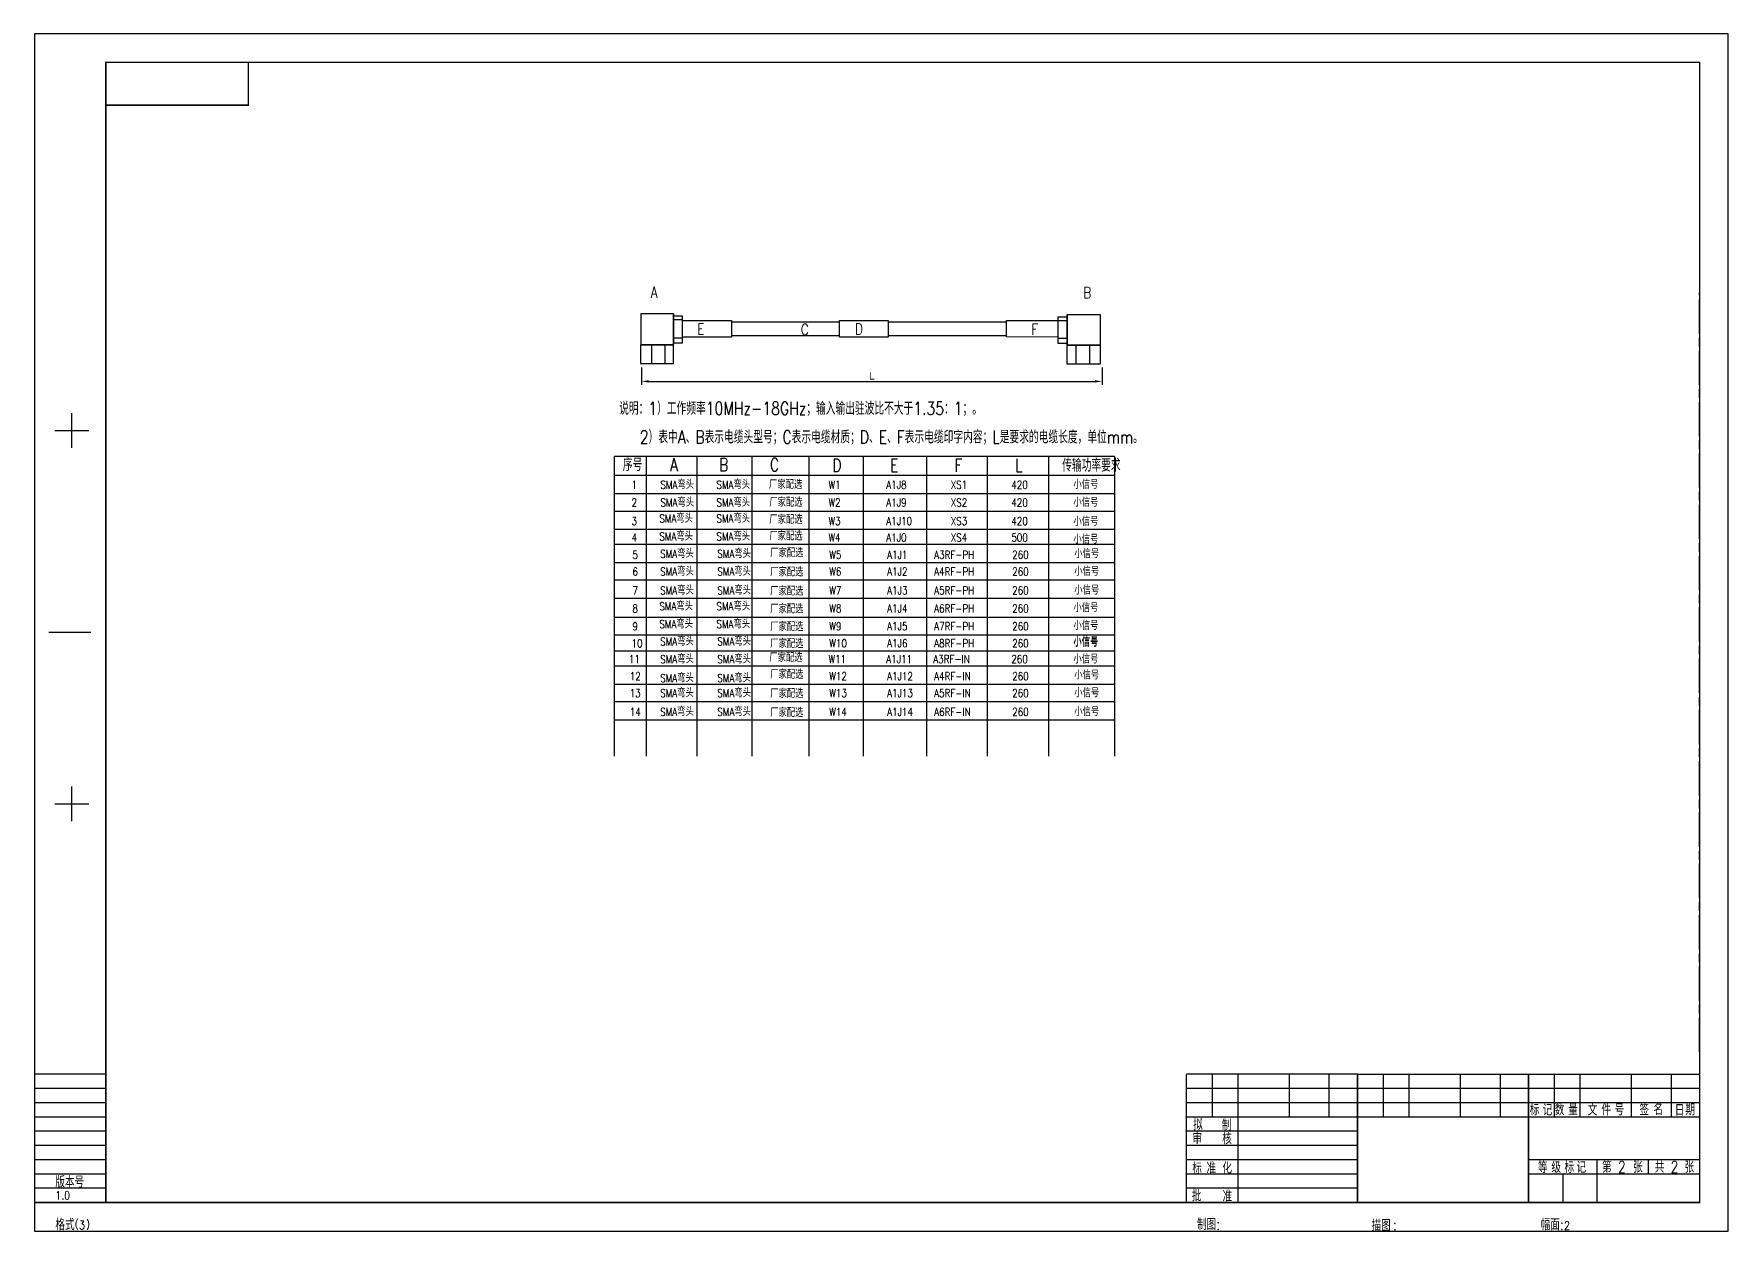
# Model space of a CAD drawing. Header units: millimetres. Extents: x 2141 to 3411, y 907 to 1899.
# Drawn here: x 2146 to 2740, y 907 to 1327 of the extents above; entities that cross this region are included whole.
import ezdxf

# ---------------------------------------------------------------- set-up
doc = ezdxf.new("R2010")
doc.units = ezdxf.units.MM
doc.linetypes.add('CENTERLINE', pattern=[30, 12, -1.5, 3, -1.5, 12])
doc.styles.add('HZ', font='txt', dxfattribs={"width": 0.8, "bigfont": 'HZDX'})
doc.styles.add('L', font='romanc.shx', dxfattribs={"width": 0.8, "bigfont": 'HZDX.shx'})
doc.styles.add('R', font='romanc', dxfattribs={"width": 0.8, "bigfont": 'hzdx'})
doc.styles.get("Standard").update_dxf_attribs({"font": 'arial.ttf'})
doc.dimstyles.new('ISO-25', dxfattribs={"dimtxt": 2.5, "dimasz": 2.5, "dimexe": 1.25, "dimexo": 0.625, "dimtad": 1, "dimtxsty": 'Standard', "dimcen": 2.5, "dimadec": 0, "dimazin": 0, "dimtfac": 1, "dimtmove": 0, "dimatfit": 3, "dimfxl": 1, "dimarcsym": 0})

# ---------------------------------------------------------------- blocks, each defined once
blk = doc.blocks.new('*D7')
at = {"color": 0, "lineweight": -2, "transparency": 16777216}
for p, q in [((2359.38, 1210.29), (2359.38, 1204.21)), ((2520.93, 1210.29), (2520.93, 1204.21)), ((2361.88, 1205.46), (2518.43, 1205.46))]:
    blk.add_line(p, q, dxfattribs=at)
at = {"color": 0, "transparency": 16777216}
for points in [[(2361.88, 1205.88), (2361.88, 1205.05), (2359.38, 1205.46)], [(2518.43, 1205.88), (2518.43, 1205.05), (2520.93, 1205.46)]]:
    blk.add_solid(points, dxfattribs=at)
at = {"layer": 'Defpoints', "color": 0, "transparency": 16777216}
for p in [(2359.38, 1210.91), (2520.93, 1210.91), (2520.93, 1205.46)]:
    blk.add_point(p, dxfattribs=at)
at = {"color": 0, "transparency": 16777216, "insert": (2440.16, 1207.34), "char_height": 2.5, "attachment_point": 5}
blk.add_mtext('L', dxfattribs=at)

msp = doc.modelspace()

# ---------------------------------------------------------------- linework, layer by layer
at = {"color": 7, "linetype": 'CENTERLINE'}
msp.add_line((2730.494, 970.202), (2730.494, 1236.574), dxfattribs=at)
for p, q in [((2362.814, 1218.305), (2362.814, 1211.71)), ((2367.523, 1218.305), (2367.523, 1211.71)), ((2511.756, 1218.131), (2511.756, 1211.535)), ((2516.465, 1218.131), (2516.465, 1211.535)), ((2525.311, 1179.13), (2349.778, 1179.13)), ((2349.778, 1179.13), (2349.778, 1073.964)), ((2361.049, 1179.13), (2361.049, 1073.964)), ((2378.729, 1179.13), (2378.729, 1073.964)), ((2398.102, 1179.13), (2398.102, 1073.964)), ((2418.012, 1179.13), (2418.012, 1073.964)), ((2437.133, 1179.13), (2437.133, 1073.964)), ((2459.337, 1179.13), (2459.337, 1073.964)), ((2480.628, 1179.13), (2480.628, 1116.593)), ((2502.062, 1179.13), (2502.062, 1116.593)), ((2525.311, 1179.13), (2525.311, 1116.593)), ((2349.778, 1172.522), (2525.311, 1172.522)), ((2349.778, 1166.081), (2525.311, 1166.081)), ((2349.778, 1159.972), (2525.311, 1159.972)), ((2349.778, 1153.581), (2525.311, 1153.581)), ((2349.887, 1148.336), (2525.311, 1148.336)), ((2350.081, 1141.903), (2525.311, 1141.903)), ((2350.081, 1135.793), (2525.311, 1135.793)), ((2480.628, 1136.501), (2480.628, 1073.964)), ((2502.062, 1136.501), (2502.062, 1073.964)), ((2525.311, 1136.501), (2525.311, 1073.964)), ((2349.778, 1129.403), (2525.311, 1129.403)), ((2350.081, 1122.702), (2525.311, 1122.702)), ((2349.778, 1116.593), (2525.311, 1116.593)), ((2349.778, 1110.953), (2525.311, 1110.953)), ((2349.887, 1105.707), (2525.311, 1105.707)), ((2350.081, 1099.274), (2525.311, 1099.274)), ((2350.081, 1093.164), (2525.311, 1093.164)), ((2349.778, 1086.774), (2525.311, 1086.774))]:
    msp.add_line(p, q)
at = {"color": 7}
for p, q in [((2159.398, 1194.326), (2159.398, 1182.163)), ((2153.544, 1188.245), (2165.487, 1188.245)), ((2151.468, 1117.467), (2166.264, 1117.467)), ((2159.398, 1063.307), (2159.398, 1051.144)), ((2153.544, 1057.226), (2165.487, 1057.226)), ((2171.494, 962.381), (2146.494, 962.381)), ((2171.494, 957.366), (2146.494, 957.366)), ((2171.494, 952.381), (2146.494, 952.381)), ((2171.494, 947.381), (2146.494, 947.381)), ((2171.494, 942.366), (2146.494, 942.366)), ((2171.494, 937.381), (2146.494, 937.381)), ((2171.494, 932.381), (2146.494, 932.381)), ((2171.494, 927.366), (2146.494, 927.366)), ((2171.494, 932.381), (2171.494, 932.381)), ((2171.494, 922.381), (2146.494, 922.381))]:
    msp.add_line(p, q, dxfattribs=at)
msp.add_lwpolyline([(2740.494, 907.381), (2740.494, 1327.381), (2146.494, 1327.381), (2146.494, 907.381)], close=True, dxfattribs=at)
at = {"color": 7, "const_width": 0.5}
msp.add_lwpolyline([(2730.494, 917.381), (2730.494, 1317.381), (2171.494, 1317.381), (2171.494, 917.381)], close=True, dxfattribs=at)
for points in [[(2221.494, 1317.381), (2221.494, 1302.381), (2171.494, 1302.381)], [(2550.494, 962.381), (2550.494, 917.399)], [(2610.494, 917.381), (2610.494, 962.381), (2730.494, 962.381)], [(2670.494, 962.381), (2670.494, 917.399)], [(2730.494, 947.381), (2550.494, 947.381)], [(2730.494, 932.381), (2670.494, 932.381)], [(2694.494, 932.381), (2694.494, 917.399)], [(2712.494, 932.381), (2712.494, 927.381)], [(2171.876, 917.384), (2146.494, 917.384)]]:
    msp.add_lwpolyline(points, dxfattribs=at)
for points in [[(2370.634, 1229.123), (2359.078, 1229.123), (2359.078, 1218.305), (2370.634, 1218.305)], [(2370.634, 1229.123), (2370.634, 1229.123), (2370.634, 1218.484), (2370.634, 1218.484)], [(2370.634, 1229.123), (2370.634, 1229.123), (2370.634, 1218.484), (2370.634, 1218.484)], [(2373.766, 1228.31), (2370.634, 1228.31), (2370.634, 1218.932), (2373.766, 1218.932)], [(2373.789, 1226.809), (2390.906, 1226.809), (2390.906, 1221.01), (2373.789, 1221.01)], [(2428.825, 1226.809), (2445.941, 1226.809), (2445.941, 1221.01), (2428.825, 1221.01)], [(2505.514, 1228.136), (2508.645, 1228.136), (2508.645, 1218.758), (2505.514, 1218.758)], [(2508.645, 1228.949), (2508.645, 1228.949), (2508.645, 1218.31), (2508.645, 1218.31)], [(2508.645, 1228.949), (2508.645, 1228.949), (2508.645, 1218.31), (2508.645, 1218.31)], [(2508.645, 1228.949), (2520.201, 1228.949), (2520.201, 1218.131), (2508.645, 1218.131)], [(2370.634, 1218.305), (2359.025, 1218.305), (2359.025, 1211.71), (2370.634, 1211.71)], [(2508.645, 1218.131), (2520.255, 1218.131), (2520.255, 1211.535), (2508.645, 1211.535)]]:
    msp.add_lwpolyline(points, close=True)
for points in [[(2373.766, 1227.035), (2370.585, 1227.035), (2370.585, 1220.727), (2373.766, 1220.727)], [(2390.906, 1226.307), (2428.825, 1226.307)], [(2445.941, 1226.307), (2487.354, 1226.307)], [(2505.514, 1221.01), (2487.354, 1221.036), (2487.354, 1226.836), (2505.514, 1226.809)], [(2505.514, 1226.861), (2508.695, 1226.861), (2508.695, 1220.553), (2505.514, 1220.553)], [(2428.825, 1221.457), (2390.906, 1221.457)], [(2487.354, 1221.457), (2445.941, 1221.457)]]:
    msp.add_lwpolyline(points)
at = {"color": 7}
for points in [[(2610.494, 962.381), (2550.494, 962.381)], [(2730.494, 957.381), (2550.494, 957.381)], [(2559.494, 962.381), (2559.494, 947.381)], [(2568.494, 962.381), (2568.494, 917.399)], [(2586.494, 962.381), (2586.494, 947.381)], [(2600.494, 962.381), (2600.494, 947.381)], [(2619.494, 962.381), (2619.494, 947.381)], [(2628.494, 962.381), (2628.494, 947.381)], [(2646.494, 962.381), (2646.494, 947.381)], [(2660.494, 962.381), (2660.494, 947.381)], [(2679.494, 962.381), (2679.494, 947.381)], [(2688.494, 962.381), (2688.494, 947.381)], [(2706.494, 962.381), (2706.494, 947.381)], [(2720.494, 962.381), (2720.494, 947.381)], [(2730.494, 952.381), (2550.494, 952.381)], [(2610.494, 942.381), (2550.494, 942.381)], [(2610.494, 937.381), (2550.494, 937.381)], [(2610.494, 932.381), (2550.494, 932.381)], [(2610.494, 927.381), (2550.494, 927.381)], [(2730.494, 927.381), (2670.494, 927.381)], [(2682.494, 927.381), (2682.494, 917.399)], [(2610.494, 922.381), (2550.494, 922.381)], [(2610.494, 917.381), (2550.494, 917.381)]]:
    msp.add_lwpolyline(points, dxfattribs=at)
msp.add_trace([(2171.358, 917.449), (2171.358, 917.149), (2171.876, 917.449), (2171.876, 917.149)], dxfattribs=at)

# ---------------------------------------------------------------- texts
at = {"width": 0.8}
for s, height, style, p in [('A', 3.893, 'HZ', (2362.632, 1234.809)), ('B', 3.893, 'HZ', (2514.354, 1234.635)), ('E', 3.893, 'HZ', (2378.897, 1221.888)), ('C', 3.893, 'HZ', (2415.259, 1221.744)), ('D', 3.893, 'HZ', (2434.285, 1221.888)), ('F', 3.893, 'HZ', (2496.071, 1221.751)), ('说明：1）工作频率10MHz-18GHz；输入输出驻波比不大于1.35：1；。', 4.49064, 'HZ', (2351.517, 1193.744)), ('2）表中A、B表示电缆头型号；C表示电缆材质；D、E、F表示电缆印字内容；L是要求的电缆长度，单位mm。', 4.49064, 'HZ', (2358.766, 1183.696)), ('序号', 4.4906, 'HZ', (2352.822, 1173.99)), ('A', 4.491, 'HZ', (2369.331, 1173.99)), ('B', 4.491, 'HZ', (2386.548, 1173.99)), ('C', 4.491, 'HZ', (2404.398, 1173.99)), ('D', 4.491, 'HZ', (2426.283, 1173.78)), ('E', 4.491, 'HZ', (2446.572, 1173.78)), ('F', 4.491, 'HZ', (2469.161, 1173.78)), ('L', 4.491, 'HZ', (2490.431, 1173.78)), ('传输功率要求', 4.4906, 'HZ', (2506.931, 1173.78)), ('SMA弯头', 2.8066, 'R', (2365.996, 1167.805)), ('SMA弯头', 2.8066, 'R', (2385.656, 1167.805)), ('厂家配选', 2.8066, 'R', (2404.078, 1167.805)), ('小信号', 2.8066, 'R', (2510.852, 1167.805)), ('1', 2.807, 'R', (2355.878, 1167.805)), ('W1', 2.8066, 'R', (2424.939, 1167.805)), ('A1J8', 2.8066, 'R', (2445.228, 1167.805)), ('XS1', 2.8066, 'R', (2467.817, 1167.805)), ('420', 2.8066, 'R', (2489.087, 1167.805)), ('2', 2.807, 'R', (2355.878, 1161.547)), ('SMA弯头', 2.8066, 'R', (2365.623, 1155.918)), ('SMA弯头', 2.8066, 'R', (2365.996, 1161.547)), ('SMA弯头', 2.8066, 'R', (2385.656, 1161.547)), ('SMA弯头', 2.8066, 'R', (2385.656, 1155.918)), ('厂家配选', 2.8066, 'R', (2404.192, 1161.547)), ('W2', 2.8066, 'R', (2424.939, 1161.547)), ('A1J9', 2.8066, 'R', (2445.228, 1161.547)), ('XS2', 2.8066, 'R', (2467.817, 1161.547)), ('420', 2.8066, 'R', (2489.087, 1161.547)), ('小信号', 2.8066, 'R', (2510.852, 1161.547)), ('3', 2.807, 'R', (2355.878, 1155.062)), ('厂家配选', 2.8066, 'R', (2404.192, 1155.517)), ('W3', 2.8066, 'R', (2424.939, 1155.062)), ('A1J10', 2.8066, 'R', (2445.228, 1155.062)), ('XS3', 2.8066, 'R', (2467.817, 1155.062)), ('420', 2.8066, 'R', (2489.087, 1155.062)), ('小信号', 2.8066, 'R', (2510.852, 1154.829)), ('4', 2.807, 'R', (2355.878, 1149.266)), ('SMA弯头', 2.8066, 'R', (2365.623, 1149.66)), ('SMA弯头', 2.8066, 'R', (2385.656, 1149.66)), ('厂家配选', 2.8066, 'R', (2404.192, 1149.721)), ('厂家配选', 2.8066, 'R', (2404.495, 1143.811)), ('W4', 2.8066, 'R', (2424.939, 1149.266)), ('A1J0', 2.8066, 'R', (2445.228, 1149.266)), ('XS4', 2.8066, 'R', (2467.817, 1149.266)), ('500', 2.8066, 'R', (2489.087, 1149.266)), ('小信号', 2.8066, 'R', (2510.852, 1148.571)), ('5', 2.807, 'R', (2356.182, 1143.243)), ('SMA弯头', 2.8066, 'R', (2365.927, 1143.583)), ('SMA弯头', 2.8066, 'R', (2385.959, 1143.583)), ('W5', 2.8066, 'R', (2425.243, 1143.243)), ('A1J1', 2.8066, 'R', (2445.532, 1143.243)), ('A3RF-PH', 2.8066, 'R', (2462.013, 1143.243)), ('260', 2.8066, 'R', (2489.391, 1143.243)), ('小信号', 2.8066, 'R', (2511.156, 1143.505)), ('6', 2.807, 'R', (2356.182, 1137.326)), ('SMA弯头', 2.8066, 'R', (2365.927, 1137.326)), ('SMA弯头', 2.8066, 'R', (2385.959, 1137.326)), ('厂家配选', 2.8066, 'R', (2404.495, 1137.099)), ('W6', 2.8066, 'R', (2425.243, 1137.326)), ('A1J2', 2.8066, 'R', (2445.532, 1137.326)), ('A4RF-PH', 2.8066, 'R', (2462.013, 1137.326)), ('260', 2.8066, 'R', (2489.391, 1137.326)), ('小信号', 2.8066, 'R', (2511.156, 1137.326)), ('7', 2.807, 'R', (2356.182, 1130.727)), ('SMA弯头', 2.8066, 'R', (2365.927, 1130.727)), ('SMA弯头', 2.8066, 'R', (2385.959, 1130.727)), ('厂家配选', 2.8066, 'R', (2404.495, 1130.386)), ('W7', 2.8066, 'R', (2425.243, 1130.727)), ('A1J3', 2.8066, 'R', (2445.532, 1130.727)), ('A5RF-PH', 2.8066, 'R', (2462.013, 1130.727)), ('260', 2.8066, 'R', (2489.391, 1130.727)), ('小信号', 2.8066, 'R', (2511.156, 1130.727)), ('8', 2.807, 'R', (2356.182, 1124.375)), ('SMA弯头', 2.8066, 'R', (2365.623, 1125.157)), ('SMA弯头', 2.8066, 'R', (2385.656, 1125.157)), ('厂家配选', 2.8066, 'R', (2404.495, 1124.147)), ('W8', 2.8066, 'R', (2425.243, 1124.375)), ('A1J4', 2.8066, 'R', (2445.532, 1124.375)), ('A6RF-PH', 2.8066, 'R', (2462.013, 1124.375)), ('260', 2.8066, 'R', (2489.391, 1124.375)), ('小信号', 2.8066, 'R', (2510.852, 1124.575)), ('9', 2.807, 'R', (2356.182, 1118.126)), ('SMA弯头', 2.8066, 'R', (2365.623, 1118.899)), ('SMA弯头', 2.8066, 'R', (2385.656, 1118.899)), ('厂家配选', 2.8066, 'R', (2404.495, 1117.898)), ('W9', 2.8066, 'R', (2425.243, 1118.126)), ('A1J5', 2.8066, 'R', (2445.532, 1118.126)), ('A7RF-PH', 2.8066, 'R', (2462.013, 1118.126)), ('260', 2.8066, 'R', (2489.391, 1118.126)), ('小信号', 2.8066, 'R', (2510.852, 1118.317)), ('10', 2.8066, 'R', (2355.878, 1112.148)), ('SMA弯头', 2.8066, 'R', (2365.927, 1112.821)), ('SMA弯头', 2.8066, 'R', (2385.959, 1112.821)), ('厂家配选', 2.8066, 'R', (2404.495, 1111.942)), ('W10', 2.8066, 'R', (2425.243, 1112.17)), ('A1J6', 2.8066, 'R', (2445.532, 1112.17)), ('A8RF-PH', 2.8066, 'R', (2462.013, 1112.17)), ('260', 2.8066, 'R', (2489.391, 1112.17)), ('小信号', 2.8066, 'R', (2510.852, 1112.78)), ('小信号', 2.8066, 'R', (2510.852, 1112.361)), ('11', 2.8066, 'R', (2354.938, 1106.637)), ('SMA弯头', 2.8066, 'R', (2365.927, 1106.565)), ('SMA弯头', 2.8066, 'R', (2385.959, 1106.565)), ('厂家配选', 2.8066, 'R', (2404.192, 1107.092)), ('W11', 2.8066, 'R', (2424.939, 1106.637)), ('A1J11', 2.8066, 'R', (2445.228, 1106.637)), ('A3RF-IN', 2.8066, 'R', (2461.71, 1106.637)), ('260', 2.8066, 'R', (2489.087, 1106.637)), ('小信号', 2.8066, 'R', (2510.852, 1106.523)), ('12', 2.8066, 'R', (2355.242, 1100.614)), ('SMA弯头', 2.8066, 'R', (2365.927, 1099.966)), ('SMA弯头', 2.8066, 'R', (2385.959, 1099.966)), ('厂家配选', 2.8066, 'R', (2404.495, 1101.183)), ('W12', 2.8066, 'R', (2425.243, 1100.614)), ('A1J12', 2.8066, 'R', (2445.532, 1100.614)), ('A4RF-IN', 2.8066, 'R', (2462.013, 1100.614)), ('260', 2.8066, 'R', (2489.391, 1100.614)), ('小信号', 2.8066, 'R', (2511.156, 1100.941)), ('13', 2.8066, 'R', (2355.242, 1094.698)), ('SMA弯头', 2.8066, 'R', (2365.927, 1094.698)), ('SMA弯头', 2.8066, 'R', (2385.959, 1094.698)), ('厂家配选', 2.8066, 'R', (2404.495, 1094.47)), ('W13', 2.8066, 'R', (2425.243, 1094.698)), ('A1J13', 2.8066, 'R', (2445.532, 1094.698)), ('A5RF-IN', 2.8066, 'R', (2462.013, 1094.698)), ('260', 2.8066, 'R', (2489.391, 1094.698)), ('小信号', 2.8066, 'R', (2511.156, 1094.698)), ('14', 2.8066, 'R', (2355.242, 1088.099)), ('SMA弯头', 2.8066, 'R', (2365.927, 1088.099)), ('SMA弯头', 2.8066, 'R', (2385.959, 1088.099)), ('厂家配选', 2.8066, 'R', (2404.495, 1087.757)), ('W14', 2.8066, 'R', (2425.243, 1088.099)), ('A1J14', 2.8066, 'R', (2445.532, 1088.099)), ('A6RF-IN', 2.8066, 'R', (2462.013, 1088.099)), ('260', 2.8066, 'R', (2489.391, 1088.099)), ('小信号', 2.8066, 'R', (2511.156, 1088.099))]:
    msp.add_text(s, height=height, dxfattribs=dict(at, style=style)).set_placement(p)
at = {"color": 7, "style": 'L', "width": 0.8}
for s, height, p in [('标', 4, (2670.91, 947.907)), ('记', 4, (2675.456, 947.907)), ('数', 4, (2679.711, 947.959)), ('量', 4, (2684.431, 947.959)), ('文', 4, (2691.244, 947.907)), ('件', 4, (2696.063, 947.907)), ('号', 4, (2700.673, 947.959)), ('签  ', 4, (2709.393, 947.959)), ('名', 4, (2714.322, 948.112)), ('日', 4, (2721.787, 947.806)), ('期', 4, (2725.502, 947.959)), ('拟', 4, (2552.855, 942.71)), ('制', 4, (2562.922, 942.515)), ('审   ', 4, (2552.587, 937.88)), ('核', 4, (2563.064, 937.777)), ('版本号', 4, (2153.792, 922.628)), ('标', 4, (2552.549, 927.366)), ('准', 4, (2557.554, 927.497)), ('化', 4, (2563.122, 927.497)), ('等', 4, (2673.793, 927.743)), ('级', 4, (2678.513, 927.743)), ('标', 4, (2683.105, 927.743)), ('记', 4, (2687.315, 927.743)), ('第 2', 4, (2696.299, 927.853)), ('张', 4, (2707.142, 927.853)), ('共 2 张', 4, (2714.748, 927.853)), ('1.0', 3, (2153.792, 918.407)), ('批', 4, (2552.375, 917.773)), ('准', 4, (2563.194, 917.597)), ('格式', 4, (2153.792, 907.628)), ('(', 2.5, (2160.656, 908.658)), ('3', 3, (2162.088, 907.959)), (')', 2.5, (2164.628, 908.612)), ('制图:', 4, (2554.219, 907.755)), ('描图', 4, (2615.416, 907.347)), (':', 4, (2622.939, 907.585)), ('幅面:', 4, (2674.748, 907.681)), ('2', 3, (2682.943, 907.766))]:
    msp.add_text(s, height=height, dxfattribs=at).set_placement(p)

# ---------------------------------------------------------------- dimensions: what is measured, and where the dimension line sits
dim = msp.add_linear_dim(base=(2520.934, 1205.465), p1=(2359.38, 1210.914), p2=(2520.934, 1210.914), text='L', dimstyle='ISO-25')
dim.commit()
dim.dimension.update_dxf_attribs({"geometry": '*D7', "text_midpoint": (2440.157, 1207.34)})

doc.saveas('drawing.dxf')
